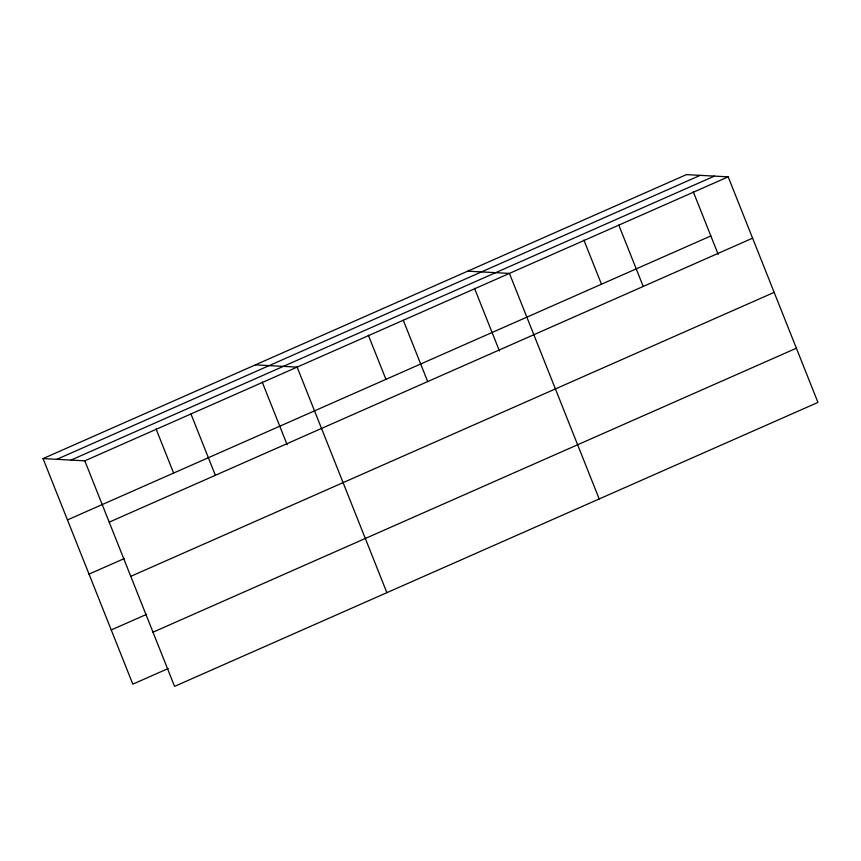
<?xml version="1.0" encoding="UTF-8"?>
<svg xmlns="http://www.w3.org/2000/svg" width="861" height="861" viewBox="0 0 861 861"><rect width="100%" height="100%" fill="white"/><g stroke="black" fill="none" stroke-linecap="round" stroke-linejoin="round"><path stroke-width="1.29" d="M43.05 458.59L686.443 174.622L728.191 176.849L817.95 402.41L174.557 686.378L84.798 460.829L43.05 458.59L132.809 684.151L168.196 668.534M56.826 459.333L700.219 175.353M71.022 460.086L714.415 176.118M84.798 460.829L728.191 176.849M67.459 519.915L710.842 235.946M109.207 522.153L752.589 238.174M89.017 574.115L124.404 558.498M130.764 576.343L774.157 292.374M111.241 629.951L146.628 614.334M152.989 632.189L796.382 348.21M467.684 271.172L509.432 273.4L599.191 498.96M255.373 364.881L297.12 367.109L386.88 592.669M693.277 191.788L718.203 254.415M618.811 225.13L643.221 286.455M583.898 240.068L601.473 284.216M474.519 288.338L499.445 350.965M403.282 320.26L427.68 381.584M368.357 335.198L385.932 379.346M262.207 382.047L287.122 444.685M190.959 413.969L215.358 475.294M156.045 428.907L173.61 473.066"/></g></svg>
